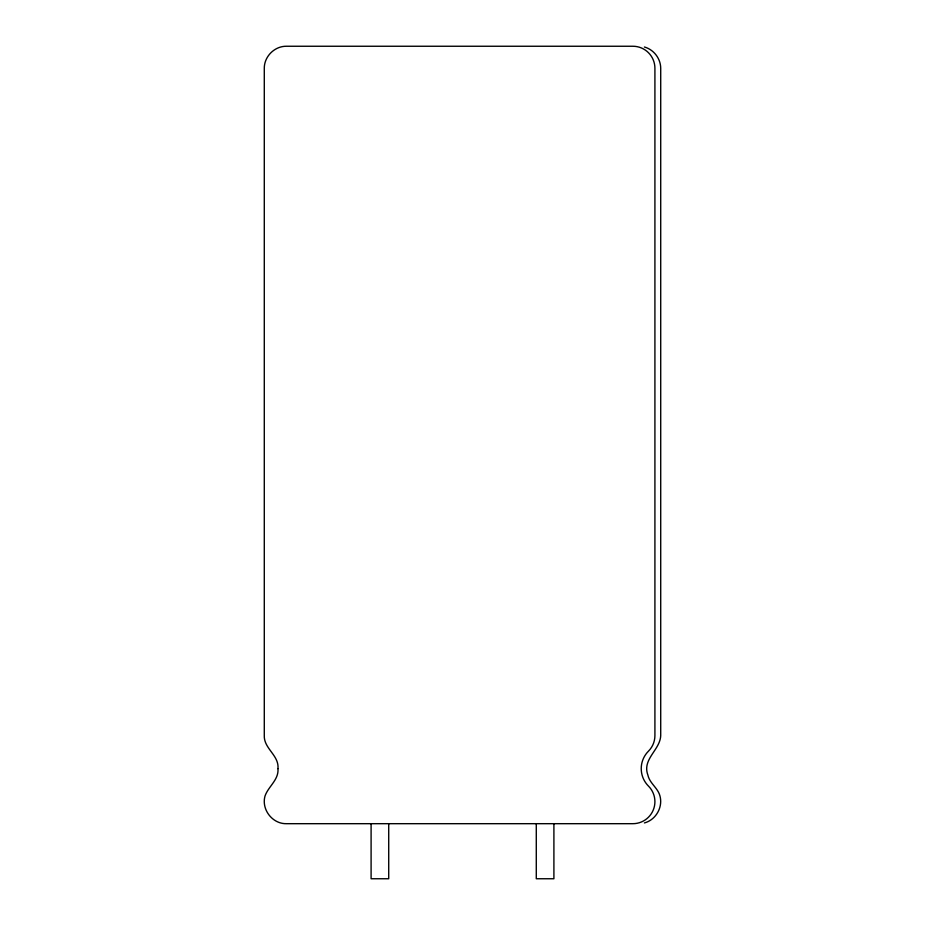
<?xml version="1.0" encoding="UTF-8"?>
<svg xmlns="http://www.w3.org/2000/svg" width="925" height="925" viewBox="0 0 925 925"><rect width="100%" height="100%" fill="white"/><g stroke="black" fill="none" stroke-linecap="round" stroke-linejoin="round"><path stroke-width="1.39" d="M644.39 822.938C655.79 819.966 663.086 807.328 659.964 795.962C657.895 787.857 649.581 783.325 647.87 775.023C641.915 759.205 660.161 749.955 660.716 735.595L660.716 68.277C660.658 58.541 653.778 49.568 644.39 47.002M553.902 823.689L553.902 878.75L536.28 878.75L536.28 823.689M388.72 823.689L388.72 878.75L371.098 878.75L371.098 823.689M277.974 768.629C278.922 779.868 268.354 786.389 265.036 795.962C261.174 809.375 272.355 823.944 286.311 823.689L632.897 823.689A22.027 22.027 0 0 0 648.46 786.088A24.697 24.697 0 0 1 648.46 751.169A22.027 22.027 0 0 0 654.912 735.595L654.912 68.277A22.027 22.027 0 0 0 632.897 46.25L286.311 46.25C274.517 46.181 264.215 56.483 264.284 68.277L264.284 735.595C263.787 748.637 279.2 755.274 277.974 768.629"/></g></svg>
